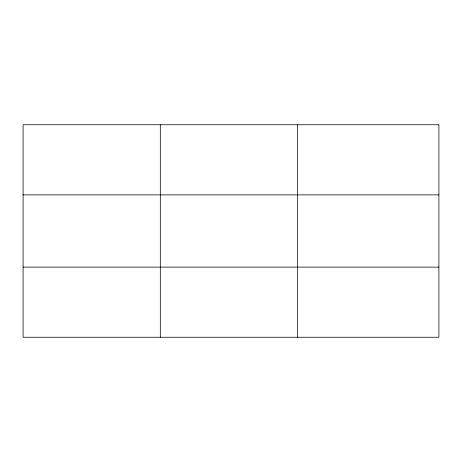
<?xml version="1.0" encoding="UTF-8"?>
<svg xmlns="http://www.w3.org/2000/svg" width="462" height="462" viewBox="0 0 462 462"><rect width="100%" height="100%" fill="white"/><g stroke="black" fill="none" stroke-linecap="round" stroke-linejoin="round"><path stroke-width="0.69" d="M160.314 337.248L160.314 124.752M297.528 337.248L297.528 124.752M23.1 194.877L438.9 194.877M23.1 267.123L438.9 267.123M438.9 124.752L438.9 337.248L23.1 337.248L23.1 124.752L438.9 124.752"/></g></svg>
